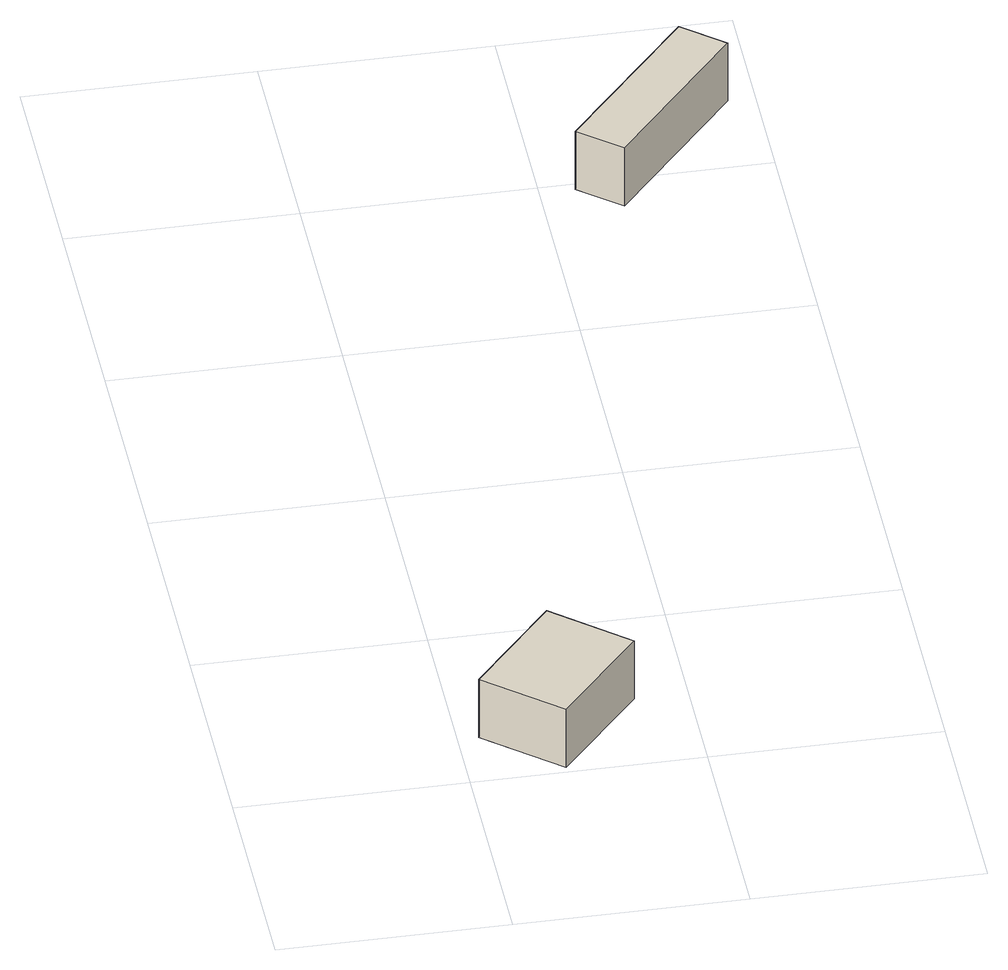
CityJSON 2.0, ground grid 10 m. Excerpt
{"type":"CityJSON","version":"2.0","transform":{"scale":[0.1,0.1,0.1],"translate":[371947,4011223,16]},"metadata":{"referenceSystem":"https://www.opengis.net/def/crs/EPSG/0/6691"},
"CityObjects":{
"building1":{"type":"Building","attributes":{"枝番":1,"利根川水系渡良瀬川洪水浸水想定区域（計画規模）.規模":"L1","利根川水系渡良瀬川洪水浸水想定区域（計画規模）.浸水ランク":"1","利根川水系渡良瀬川洪水浸水想定区域（計画規模）.浸水深":0.36,"利根川水系渡良瀬川洪水浸水想定区域（想定最大規模）.規模":"L2","利根川水系渡良瀬川洪水浸水想定区域（想定最大規模）.浸水ランク":"2","利根川水系渡良瀬川洪水浸水想定区域（想定最大規模）.浸水深":1.43,"利根川水系渡良瀬川洪水浸水想定区域（想定最大規模）.継続時間":76.4,"利根川水系利根川洪水浸水想定区域（計画規模）.規模":"L1","利根川水系利根川洪水浸水想定区域（計画規模）.浸水ランク":"2","利根川水系利根川洪水浸水想定区域（計画規模）.浸水深":2.61,"利根川水系利根川洪水浸水想定区域（想定最大規模）.規模":"L2","利根川水系利根川洪水浸水想定区域（想定最大規模）.浸水ランク":"3","利根川水系利根川洪水浸水想定区域（想定最大規模）.浸水深":4.52,"usage":"454","BuildingDetails.prefecture":"10","BuildingDetails.city":"10207","BuildingDetails.surveyYear":2016},"geometry":[{"type":"Solid","lod":"1","boundaries":[[[[0,1,2,3]],[[2,4,5,3]],[[1,6,4,2]],[[0,7,6,1]],[[3,5,7,0]],[[4,6,7,5]]]]}]},
"building2":{"type":"Building","attributes":{"枝番":1,"利根川水系渡良瀬川洪水浸水想定区域（計画規模）.規模":"L1","利根川水系渡良瀬川洪水浸水想定区域（計画規模）.浸水ランク":"1","利根川水系渡良瀬川洪水浸水想定区域（計画規模）.浸水深":0.27,"利根川水系渡良瀬川洪水浸水想定区域（想定最大規模）.規模":"L2","利根川水系渡良瀬川洪水浸水想定区域（想定最大規模）.浸水ランク":"2","利根川水系渡良瀬川洪水浸水想定区域（想定最大規模）.浸水深":1.33,"利根川水系渡良瀬川洪水浸水想定区域（想定最大規模）.継続時間":94.9,"利根川水系利根川洪水浸水想定区域（計画規模）.規模":"L1","利根川水系利根川洪水浸水想定区域（計画規模）.浸水ランク":"2","利根川水系利根川洪水浸水想定区域（計画規模）.浸水深":2.43,"利根川水系利根川洪水浸水想定区域（想定最大規模）.規模":"L2","利根川水系利根川洪水浸水想定区域（想定最大規模）.浸水ランク":"3","利根川水系利根川洪水浸水想定区域（想定最大規模）.浸水深":4.42,"usage":"431","BuildingDetails.prefecture":"10","BuildingDetails.city":"10207","BuildingDetails.surveyYear":2016},"geometry":[{"type":"Solid","lod":"1","boundaries":[[[[8,9,10,11]],[[10,12,13,11]],[[9,14,12,10]],[[8,15,14,9]],[[11,13,15,8]],[[12,14,15,13]]]]}]}
},
"vertices":[
[9,30,7],[45,72,7],[77,45,7],[41,3,7],[77,45,37],[41,3,37],[45,72,37],[9,30,37],
[115,395,8],[170,459,8],[188,444,8],[133,380,8],[188,444,38],[133,380,38],[170,459,38],[115,395,38]
]}
